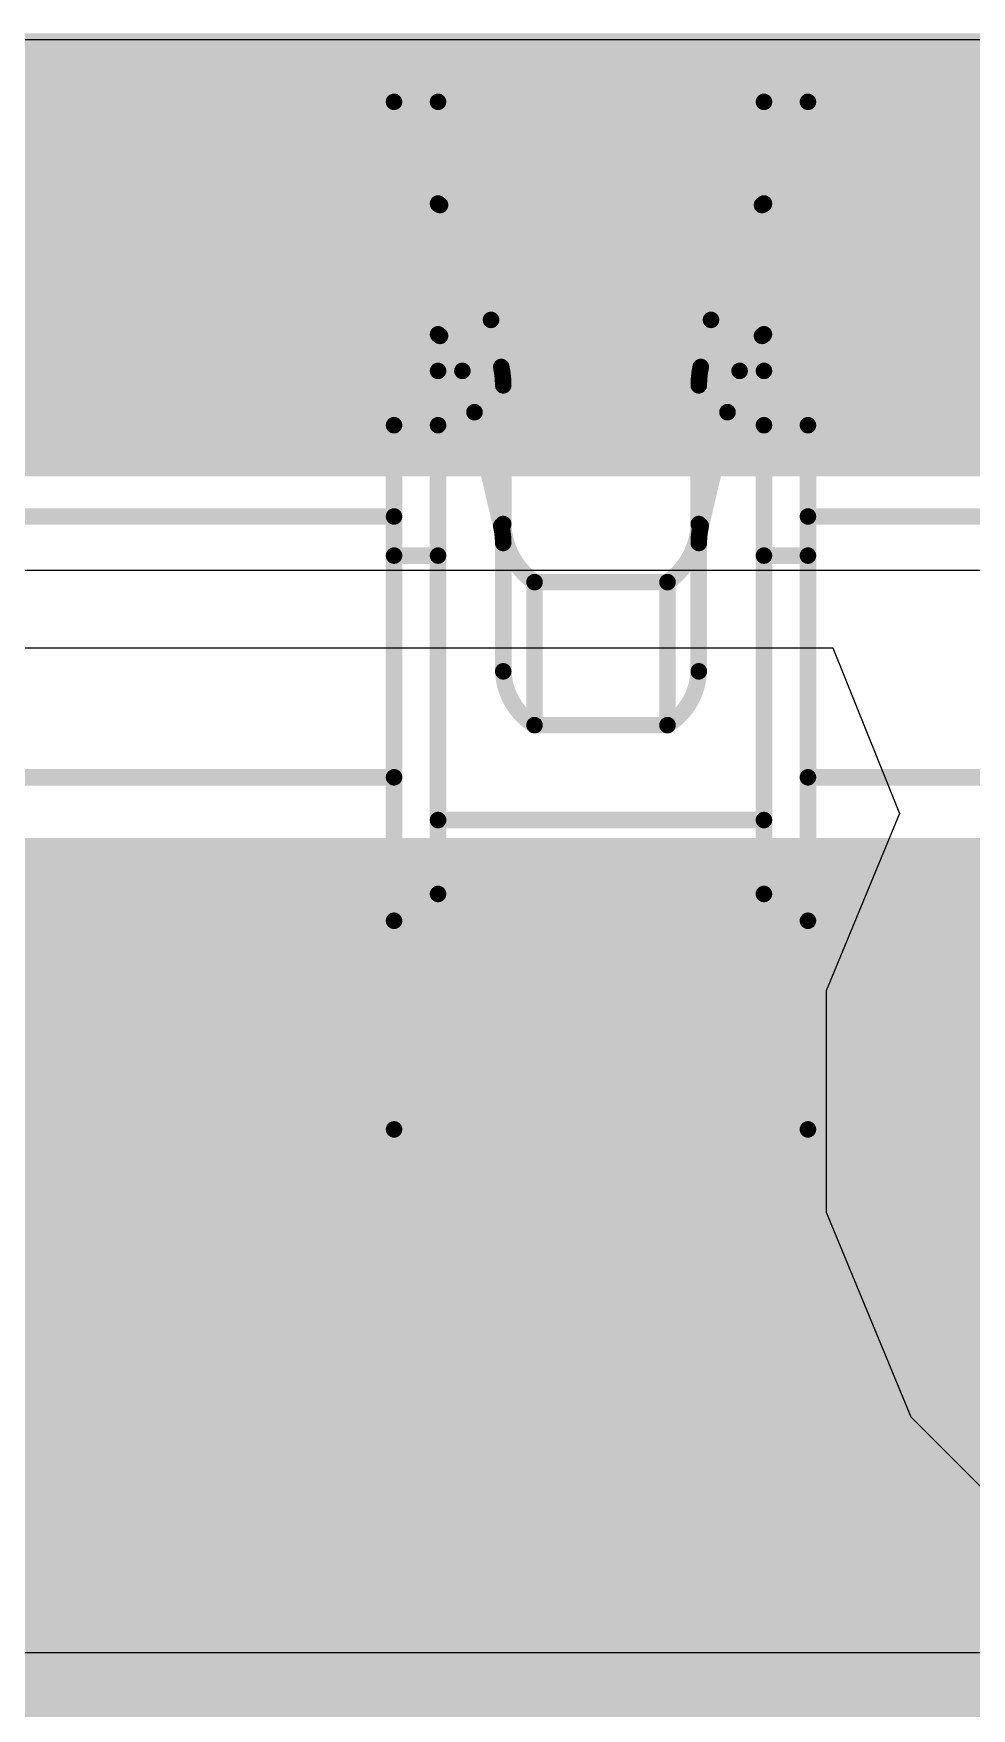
# Model space of a CAD drawing. Header units: inches. Extents: x -6 to 5433, y -4 to 5447.
# Drawn here: x 10.685 to 11.404, y 28.611 to 29.895 of the extents above; entities that cross this region are included whole.
import ezdxf

# ---------------------------------------------------------------- set-up
doc = ezdxf.new("R2010")
doc.units = ezdxf.units.IN
for name, color, linetype in [('Bottom Layer', 5, 'Continuous'), ('Mechanical 4', 56, 'Continuous'), ('Power', 76, 'Continuous'), ('Top Layer', 1, 'Continuous'), ('Top Paste', 8, 'Continuous'), ('Top Solder', 216, 'Continuous')]:
    doc.layers.add(name, color=color, linetype=linetype)

# ---------------------------------------------------------------- blocks, each defined once
blk = doc.blocks.new('QTH_030_01_L_D_A_K_TR_154')
at = {"layer": 'Top Layer'}
blk.add_hatch(color=1, dxfattribs=at).paths.add_polyline_path([(0.8249996199999998, 0.32000063), (5.52500038, 0.32000063), (5.52500038, -0.32000063), (0.8249996199999998, -0.32000063)])
at = {"layer": 'Top Paste'}
blk.add_hatch(color=8, dxfattribs=at).paths.add_polyline_path([(0.8249996199999998, 0.32000063), (5.52500038, 0.32000063), (5.52500038, -0.32000063), (0.8249996199999998, -0.32000063)])
at = {"layer": 'Top Solder'}
blk.add_hatch(color=216, dxfattribs=at).paths.add_polyline_path([(0.7233996199999999, 0.42160063), (5.62660038, 0.42160063), (5.62660038, -0.42160063), (0.7233996199999999, -0.42160063)])

msp = doc.modelspace()

# ---------------------------------------------------------------- linework, layer by layer
at = {"layer": 'Bottom Layer'}
for p, q in [((4.82502464, 29.48371802), (14.02551932, 29.48371802)), ((13.03822132, 28.6534098), (4.871544739999999, 28.6534098))]:
    msp.add_line(p, q, dxfattribs=at)
msp.add_lwpolyline([(4.55450194, 29.7556428, 0.2794, 0.2794, 0), (14.13815562, 29.7556428, 0.2794, 0.2794, 0)], format="xyseb", dxfattribs=at)
at = {"layer": 'Mechanical 4'}
for points in [[(10.9611541, 29.84294514, 0.0127, 0.0127, 0), (11.2786541, 29.84294514, 0.0127, 0.0127, 0)], [(10.9611541, 29.0549457, 0.0127, 0.0127, 0), (10.9611541, 29.84294514, 0.0127, 0.0127, 0)], [(10.99490562, 29.23548127999999, 0.0127, 0.0127, 0), (10.99490562, 29.84294514, 0.0127, 0.0127, 0)], [(11.24490512, 29.23548127999999, 0.0127, 0.0127, 0), (11.24490512, 29.84294514, 0.0127, 0.0127, 0)], [(11.2786541, 29.0549457, 0.0127, 0.0127, 0), (11.2786541, 29.84294514, 0.0127, 0.0127, 0)], [(10.9949996, 29.764609, 0.0127, 0.0127, -0.03260548547560741), (10.99490308, 29.76474616, 0.0127, 0.0127, 0)], [(10.99490562, 29.76494682, 0.0127, 0.0127, 0), (11.24490512, 29.76494682, 0.0127, 0.0127, 0)], [(10.99507072, 29.76453788, 0.0127, 0.0127, -0.02828759416106997), (10.99500214, 29.764609, 0.0127, 0.0127, 0)], [(10.9951647, 29.76445914, 0.0127, 0.0127, -0.02675080195250346), (10.99507072, 29.76453788, 0.0127, 0.0127, 0)], [(10.99528916, 29.76437278, 0.0127, 0.0127, -0.02199381120102983), (10.9951647, 29.76445914, 0.0127, 0.0127, 0)], [(10.9954568, 29.76427626, 0.0127, 0.0127, -0.0166869277282322), (10.99528916, 29.76437278, 0.0127, 0.0127, 0)], [(10.99566, 29.76416958, 0.0127, 0.0127, -0.009375561984768072), (10.99545426, 29.76427626, 0.0127, 0.0127, 0)], [(10.99589876, 29.76405528, 0.0127, 0.0127, -0.005205298944125631), (10.99566, 29.76416704, 0.0127, 0.0127, 0)], [(10.99589876, 29.76405528, 0.0127, 0.0127, 0), (10.9961553, 29.7639359, 0.0127, 0.0127, 0)], [(10.9961553, 29.7639359, 0.0127, 0.0127, 0), (10.99642454, 29.76381652, 0.0127, 0.0127, 0)], [(10.99642454, 29.66343572, 0.0127, 0.0127, 0), (10.99642454, 29.76381652, 0.0127, 0.0127, 0)], [(10.99642454, 29.76381652, 0.0127, 0.0127, -0.1798941776662689), (11.03553292, 29.67571154, 0.0127, 0.0127, 0)], [(11.20427782, 29.67571154, 0.0127, 0.0127, -0.1798941776662689), (11.2433862, 29.76381652, 0.0127, 0.0127, 0)], [(11.2433862, 29.76381652, 0.0127, 0.0127, 0), (11.24389674, 29.76405274, 0.0127, 0.0127, 0)], [(11.2433862, 29.66343572, 0.0127, 0.0127, 0), (11.2433862, 29.76381652, 0.0127, 0.0127, 0)], [(11.24389674, 29.76405274, 0.0127, 0.0127, 0), (11.24413296, 29.7641645, 0.0127, 0.0127, 0)], [(11.24434378, 29.76427118, 0.0127, 0.0127, -0.007070259504827608), (11.24413296, 29.7641645, 0.0127, 0.0127, 0)], [(11.24451904, 29.76437024, 0.0127, 0.0127, -0.01220881846411558), (11.24434124, 29.76427118, 0.0127, 0.0127, 0)], [(11.24466128, 29.76446168, 0.0127, 0.0127, -0.02261983001523703), (11.24452158, 29.76437024, 0.0127, 0.0127, 0)], [(11.2447578, 29.76454042, 0.0127, 0.0127, -0.03188108950323463), (11.24465874, 29.76446168, 0.0127, 0.0127, 0)], [(11.24482384, 29.76461408, 0.0127, 0.0127, -0.0374457797166742), (11.2447578, 29.76454042, 0.0127, 0.0127, 0)], [(11.24486956, 29.76468012, 0.0127, 0.0127, -0.03268866426264729), (11.24482384, 29.76461154, 0.0127, 0.0127, 0)], [(11.24490258, 29.76474616, 0.0127, 0.0127, -0.01323434491217575), (11.24486702, 29.76468012, 0.0127, 0.0127, 0)], [(11.03553292, 29.67571154, 0.0127, 0.0127, 0), (11.0433866, 29.6396156, 0.0127, 0.0127, 0)], [(11.03553292, 29.67571154, 0.0127, 0.0127, 0), (11.20427782, 29.67571154, 0.0127, 0.0127, 0)], [(11.19642414, 29.6396156, 0.0127, 0.0127, 0), (11.20427782, 29.67571154, 0.0127, 0.0127, 0)], [(10.99500214, 29.6644949, 0.0127, 0.0127, -0.0285969293266455), (10.99490308, 29.66467777999999, 0.0127, 0.0127, 0)], [(10.9951647, 29.66429678, 0.0127, 0.0127, -0.05432141867292557), (10.99500468, 29.66449744, 0.0127, 0.0127, 0)], [(10.99528916, 29.6641774, 0.0127, 0.0127, -0.0233861513596089), (10.9951647, 29.66429424, 0.0127, 0.0127, 0)], [(10.99545426, 29.66405294, 0.0127, 0.0127, -0.0185623060425085), (10.99528916, 29.66417994, 0.0127, 0.0127, 0)], [(10.99566, 29.66390816, 0.0127, 0.0127, -0.01073692511161076), (10.99545426, 29.6640504, 0.0127, 0.0127, 0)], [(10.99589876, 29.66375576, 0.0127, 0.0127, -0.006054831017034711), (10.99566254, 29.66390816, 0.0127, 0.0127, 0)], [(10.99589876, 29.6637583, 0.0127, 0.0127, 0), (10.9961553, 29.66359828, 0.0127, 0.0127, 0)], [(10.9961553, 29.66359828, 0.0127, 0.0127, 0), (10.99642454, 29.66343572, 0.0127, 0.0127, 0)], [(10.99642454, 29.66343826, 0.0127, 0.0127, -0.1625908253546253), (11.02286594, 29.6049446, 0.0127, 0.0127, 0)], [(11.2169448, 29.6049446, 0.0127, 0.0127, -0.1625908253546254), (11.2433862, 29.66343826, 0.0127, 0.0127, 0)], [(11.2433862, 29.66343572, 0.0127, 0.0127, 0), (11.24389674, 29.66375322, 0.0127, 0.0127, 0)], [(11.24413296, 29.66390308, 0.0127, 0.0127, -0.004820614348186513), (11.24389674, 29.66375322, 0.0127, 0.0127, 0)], [(11.24434124, 29.66404532, 0.0127, 0.0127, -0.008119958893110119), (11.24413042, 29.66390308, 0.0127, 0.0127, 0)], [(11.24451904, 29.66418248, 0.0127, 0.0127, -0.01372913842865654), (11.24434124, 29.66404786, 0.0127, 0.0127, 0)], [(11.24465874, 29.66429932, 0.0127, 0.0127, -0.02446216592864818), (11.24452158, 29.66417994, 0.0127, 0.0127, 0)], [(11.2447578, 29.664406, 0.0127, 0.0127, -0.03231853513280138), (11.24465874, 29.66429932, 0.0127, 0.0127, 0)], [(11.24482384, 29.66450252, 0.0127, 0.0127, -0.03504147993780166), (11.2447578, 29.664406, 0.0127, 0.0127, 0)], [(11.24486956, 29.66459142, 0.0127, 0.0127, -0.02840446092706351), (11.24482384, 29.66450252, 0.0127, 0.0127, 0)], [(11.24490512, 29.66467524, 0.0127, 0.0127, -0.0110217930229938), (11.24486956, 29.66458888, 0.0127, 0.0127, 0)], [(10.99490562, 29.63661078, 0.0127, 0.0127, 0), (11.013567, 29.63661078, 0.0127, 0.0127, 0)], [(11.0433866, 29.5176575, 0.0127, 0.0127, 0), (11.0433866, 29.6396156, 0.0127, 0.0127, 0)], [(11.0433866, 29.6396156, 0.0127, 0.0127, -0.05365795323520316), (11.04490552, 29.625544, 0.0127, 0.0127, 0)], [(11.19490522, 29.625544, 0.0127, 0.0127, -0.05365795323476549), (11.19642414, 29.6396156, 0.0127, 0.0127, 0)], [(11.19642414, 29.5176575, 0.0127, 0.0127, 0), (11.19642414, 29.6396156, 0.0127, 0.0127, 0)], [(11.22624374, 29.63661078, 0.0127, 0.0127, 0), (11.24490512, 29.63661078, 0.0127, 0.0127, 0)], [(11.04490552, 29.40619468, 0.0127, 0.0127, 0), (11.04490552, 29.625544, 0.0127, 0.0127, 0)], [(11.19490522, 29.40619468, 0.0127, 0.0127, 0), (11.19490522, 29.625544, 0.0127, 0.0127, 0)], [(11.0228634, 29.60494714, 0.0127, 0.0127, 0), (11.0433866, 29.5176575, 0.0127, 0.0127, 0)], [(11.19642414, 29.5176575, 0.0127, 0.0127, 0), (11.2169448, 29.60494714, 0.0127, 0.0127, 0)], [(10.9611541, 29.59494462, 0.0127, 0.0127, 0), (10.99490562, 29.59494462, 0.0127, 0.0127, 0)], [(11.24490512, 29.59494462, 0.0127, 0.0127, 0), (11.2786541, 29.59494462, 0.0127, 0.0127, 0)], [(10.6436541, 29.52494476, 0.0127, 0.0127, 0), (10.9611541, 29.52494476, 0.0127, 0.0127, 0)], [(11.2786541, 29.52494476, 0.0127, 0.0127, 0), (11.5961541, 29.52494476, 0.0127, 0.0127, 0)], [(11.0433866, 29.5176575, 0.0127, 0.0127, -0.05786387190107989), (11.04490552, 29.50463492, 0.0127, 0.0127, 0)], [(11.0689136, 29.47460704, 0.0127, 0.0127, -0.2374801051855862), (11.04490552, 29.51917896, 0.0127, 0.0127, 0)], [(11.19490522, 29.51917896, 0.0127, 0.0127, -0.2374801051851252), (11.17089714, 29.47460704, 0.0127, 0.0127, 0)], [(11.19490522, 29.50463492, 0.0127, 0.0127, -0.05786387190151768), (11.19642414, 29.5176575, 0.0127, 0.0127, 0)], [(10.9611541, 29.49494482, 0.0127, 0.0127, 0), (10.99490562, 29.49494482, 0.0127, 0.0127, 0)], [(11.24490512, 29.49494482, 0.0127, 0.0127, 0), (11.2786541, 29.49494482, 0.0127, 0.0127, 0)], [(11.06891614, 29.36494508, 0.0127, 0.0127, 0), (11.06891614, 29.47460704, 0.0127, 0.0127, 0)], [(11.06891614, 29.47460704, 0.0127, 0.0127, 0), (11.1708946, 29.47460704, 0.0127, 0.0127, 0)], [(11.1708946, 29.36494508, 0.0127, 0.0127, 0), (11.1708946, 29.47460704, 0.0127, 0.0127, 0)], [(11.0689136, 29.36494762, 0.0127, 0.0127, -0.2473774779353231), (11.04490552, 29.40619722, 0.0127, 0.0127, 0)], [(11.19490522, 29.40619722, 0.0127, 0.0127, -0.2473774779353234), (11.17089714, 29.36494762, 0.0127, 0.0127, 0)], [(11.06891614, 29.36494508, 0.0127, 0.0127, 0), (11.1708946, 29.36494508, 0.0127, 0.0127, 0)], [(10.6436541, 29.32494516, 0.0127, 0.0127, 0), (10.9611541, 29.32494516, 0.0127, 0.0127, 0)], [(11.2786541, 29.32494516, 0.0127, 0.0127, 0), (11.5961541, 29.32494516, 0.0127, 0.0127, 0)], [(10.99490562, 29.29215376, 0.0127, 0.0127, 0), (11.24490512, 29.29215376, 0.0127, 0.0127, 0)], [(10.99490562, 29.23548127999999, 0.0127, 0.0127, 0), (11.24490512, 29.23548127999999, 0.0127, 0.0127, 0)], [(10.9611541, 29.21494538, 0.0127, 0.0127, 0), (11.2786541, 29.21494538, 0.0127, 0.0127, 0)], [(10.9611541, 29.0549457, 0.0127, 0.0127, 0), (11.2786541, 29.0549457, 0.0127, 0.0127, 0)]]:
    msp.add_lwpolyline(points, format="xyseb", dxfattribs=at)
for points in [[(10.9579791, 29.84294514, 0.00635, 0.00635, 1), (10.9643291, 29.84294514, 0.00635, 0.00635, 1)], [(10.9579791, 29.84294514, 0.00635, 0.00635, 1), (10.9643291, 29.84294514, 0.00635, 0.00635, 1)], [(10.99173062, 29.84294514, 0.00635, 0.00635, 1), (10.99808062, 29.84294514, 0.00635, 0.00635, 1)], [(11.24173012, 29.84294514, 0.00635, 0.00635, 1), (11.24808012, 29.84294514, 0.00635, 0.00635, 1)], [(11.2754791, 29.84294514, 0.00635, 0.00635, 1), (11.2818291, 29.84294514, 0.00635, 0.00635, 1)], [(11.2754791, 29.84294514, 0.00635, 0.00635, 1), (11.2818291, 29.84294514, 0.00635, 0.00635, 1)], [(10.99172808, 29.76474616, 0.00635, 0.00635, 1), (10.99807808, 29.76474616, 0.00635, 0.00635, 1)], [(10.99173062, 29.76494682, 0.00635, 0.00635, 1), (10.99808062, 29.76494682, 0.00635, 0.00635, 1)], [(10.9918246, 29.764609, 0.00635, 0.00635, 1), (10.9981746, 29.764609, 0.00635, 0.00635, 1)], [(10.99182714, 29.764609, 0.00635, 0.00635, 1), (10.99817714, 29.764609, 0.00635, 0.00635, 1)], [(10.99189572, 29.76453788, 0.00635, 0.00635, 1), (10.99824572, 29.76453788, 0.00635, 0.00635, 1)], [(10.99189572, 29.76453788, 0.00635, 0.00635, 1), (10.99824572, 29.76453788, 0.00635, 0.00635, 1)], [(10.9919897, 29.76445914, 0.00635, 0.00635, 1), (10.9983397, 29.76445914, 0.00635, 0.00635, 1)], [(10.9919897, 29.76445914, 0.00635, 0.00635, 1), (10.9983397, 29.76445914, 0.00635, 0.00635, 1)], [(10.99211416, 29.76437278, 0.00635, 0.00635, 1), (10.99846416, 29.76437278, 0.00635, 0.00635, 1)], [(10.99211416, 29.76437278, 0.00635, 0.00635, 1), (10.99846416, 29.76437278, 0.00635, 0.00635, 1)], [(10.99227926, 29.76427626, 0.00635, 0.00635, 1), (10.99862926, 29.76427626, 0.00635, 0.00635, 1)], [(10.9922818, 29.76427626, 0.00635, 0.00635, 1), (10.9986318, 29.76427626, 0.00635, 0.00635, 1)], [(10.992485, 29.76416958, 0.00635, 0.00635, 1), (10.998835, 29.76416958, 0.00635, 0.00635, 1)], [(10.992485, 29.76416704, 0.00635, 0.00635, 1), (10.998835, 29.76416704, 0.00635, 0.00635, 1)], [(10.99272376, 29.76405528, 0.00635, 0.00635, 1), (10.99907376, 29.76405528, 0.00635, 0.00635, 1)], [(10.99272376, 29.76405528, 0.00635, 0.00635, 1), (10.99907376, 29.76405528, 0.00635, 0.00635, 1)], [(10.9929803, 29.7639359, 0.00635, 0.00635, 1), (10.9993303, 29.7639359, 0.00635, 0.00635, 1)], [(10.9929803, 29.7639359, 0.00635, 0.00635, 1), (10.9993303, 29.7639359, 0.00635, 0.00635, 1)], [(10.99324954, 29.76381652, 0.00635, 0.00635, 1), (10.99959954, 29.76381652, 0.00635, 0.00635, 1)], [(10.99324954, 29.76381652, 0.00635, 0.00635, 1), (10.99959954, 29.76381652, 0.00635, 0.00635, 1)], [(10.99324954, 29.76381652, 0.00635, 0.00635, 1), (10.99959954, 29.76381652, 0.00635, 0.00635, 1)], [(11.2402112, 29.76381652, 0.00635, 0.00635, 1), (11.2465612, 29.76381652, 0.00635, 0.00635, 1)], [(11.2402112, 29.76381652, 0.00635, 0.00635, 1), (11.2465612, 29.76381652, 0.00635, 0.00635, 1)], [(11.2402112, 29.76381652, 0.00635, 0.00635, 1), (11.2465612, 29.76381652, 0.00635, 0.00635, 1)], [(11.24072174, 29.76405274, 0.00635, 0.00635, 1), (11.24707174, 29.76405274, 0.00635, 0.00635, 1)], [(11.24072174, 29.76405274, 0.00635, 0.00635, 1), (11.24707174, 29.76405274, 0.00635, 0.00635, 1)], [(11.24095796, 29.7641645, 0.00635, 0.00635, 1), (11.24730796, 29.7641645, 0.00635, 0.00635, 1)], [(11.24095796, 29.7641645, 0.00635, 0.00635, 1), (11.24730796, 29.7641645, 0.00635, 0.00635, 1)], [(11.24116624, 29.76427118, 0.00635, 0.00635, 1), (11.24751624, 29.76427118, 0.00635, 0.00635, 1)], [(11.24116878, 29.76427118, 0.00635, 0.00635, 1), (11.24751878, 29.76427118, 0.00635, 0.00635, 1)], [(11.24134404, 29.76437024, 0.00635, 0.00635, 1), (11.24769404, 29.76437024, 0.00635, 0.00635, 1)], [(11.24134658, 29.76437024, 0.00635, 0.00635, 1), (11.24769658, 29.76437024, 0.00635, 0.00635, 1)], [(11.24148374, 29.76446168, 0.00635, 0.00635, 1), (11.24783374, 29.76446168, 0.00635, 0.00635, 1)], [(11.24148628, 29.76446168, 0.00635, 0.00635, 1), (11.24783628, 29.76446168, 0.00635, 0.00635, 1)], [(11.2415828, 29.76454042, 0.00635, 0.00635, 1), (11.2479328, 29.76454042, 0.00635, 0.00635, 1)], [(11.2415828, 29.76454042, 0.00635, 0.00635, 1), (11.2479328, 29.76454042, 0.00635, 0.00635, 1)], [(11.24164884, 29.76461408, 0.00635, 0.00635, 1), (11.24799884, 29.76461408, 0.00635, 0.00635, 1)], [(11.24164884, 29.76461154, 0.00635, 0.00635, 1), (11.24799884, 29.76461154, 0.00635, 0.00635, 1)], [(11.24169202, 29.76468012, 0.00635, 0.00635, 1), (11.24804202, 29.76468012, 0.00635, 0.00635, 1)], [(11.24169456, 29.76468012, 0.00635, 0.00635, 1), (11.24804456, 29.76468012, 0.00635, 0.00635, 1)], [(11.24172758, 29.76474616, 0.00635, 0.00635, 1), (11.24807758, 29.76474616, 0.00635, 0.00635, 1)], [(11.24173012, 29.76494682, 0.00635, 0.00635, 1), (11.24808012, 29.76494682, 0.00635, 0.00635, 1)], [(11.03235792, 29.67571154, 0.00635, 0.00635, 1), (11.03870792, 29.67571154, 0.00635, 0.00635, 1)], [(11.03235792, 29.67571154, 0.00635, 0.00635, 1), (11.03870792, 29.67571154, 0.00635, 0.00635, 1)], [(11.03235792, 29.67571154, 0.00635, 0.00635, 1), (11.03870792, 29.67571154, 0.00635, 0.00635, 1)], [(11.20110282, 29.67571154, 0.00635, 0.00635, 1), (11.20745282, 29.67571154, 0.00635, 0.00635, 1)], [(11.20110282, 29.67571154, 0.00635, 0.00635, 1), (11.20745282, 29.67571154, 0.00635, 0.00635, 1)], [(11.20110282, 29.67571154, 0.00635, 0.00635, 1), (11.20745282, 29.67571154, 0.00635, 0.00635, 1)], [(10.99172808, 29.66467777999999, 0.00635, 0.00635, 1), (10.99807808, 29.66467777999999, 0.00635, 0.00635, 1)], [(10.99182714, 29.6644949, 0.00635, 0.00635, 1), (10.99817714, 29.6644949, 0.00635, 0.00635, 1)], [(10.99182968, 29.66449744, 0.00635, 0.00635, 1), (10.99817968, 29.66449744, 0.00635, 0.00635, 1)], [(10.9919897, 29.66429678, 0.00635, 0.00635, 1), (10.9983397, 29.66429678, 0.00635, 0.00635, 1)], [(10.9919897, 29.66429424, 0.00635, 0.00635, 1), (10.9983397, 29.66429424, 0.00635, 0.00635, 1)], [(10.99211416, 29.66417994, 0.00635, 0.00635, 1), (10.99846416, 29.66417994, 0.00635, 0.00635, 1)], [(10.99211416, 29.6641774, 0.00635, 0.00635, 1), (10.99846416, 29.6641774, 0.00635, 0.00635, 1)], [(10.99227926, 29.66405294, 0.00635, 0.00635, 1), (10.99862926, 29.66405294, 0.00635, 0.00635, 1)], [(10.99227926, 29.6640504, 0.00635, 0.00635, 1), (10.99862926, 29.6640504, 0.00635, 0.00635, 1)], [(10.992485, 29.66390816, 0.00635, 0.00635, 1), (10.998835, 29.66390816, 0.00635, 0.00635, 1)], [(10.99248754, 29.66390816, 0.00635, 0.00635, 1), (10.99883754, 29.66390816, 0.00635, 0.00635, 1)], [(10.99272376, 29.6637583, 0.00635, 0.00635, 1), (10.99907376, 29.6637583, 0.00635, 0.00635, 1)], [(10.99272376, 29.66375576, 0.00635, 0.00635, 1), (10.99907376, 29.66375576, 0.00635, 0.00635, 1)], [(10.9929803, 29.66359828, 0.00635, 0.00635, 1), (10.9993303, 29.66359828, 0.00635, 0.00635, 1)], [(10.9929803, 29.66359828, 0.00635, 0.00635, 1), (10.9993303, 29.66359828, 0.00635, 0.00635, 1)], [(10.99324954, 29.66343826, 0.00635, 0.00635, 1), (10.99959954, 29.66343826, 0.00635, 0.00635, 1)], [(10.99324954, 29.66343572, 0.00635, 0.00635, 1), (10.99959954, 29.66343572, 0.00635, 0.00635, 1)], [(10.99324954, 29.66343572, 0.00635, 0.00635, 1), (10.99959954, 29.66343572, 0.00635, 0.00635, 1)], [(11.2402112, 29.66343826, 0.00635, 0.00635, 1), (11.2465612, 29.66343826, 0.00635, 0.00635, 1)], [(11.2402112, 29.66343572, 0.00635, 0.00635, 1), (11.2465612, 29.66343572, 0.00635, 0.00635, 1)], [(11.2402112, 29.66343572, 0.00635, 0.00635, 1), (11.2465612, 29.66343572, 0.00635, 0.00635, 1)], [(11.24072174, 29.66375322, 0.00635, 0.00635, 1), (11.24707174, 29.66375322, 0.00635, 0.00635, 1)], [(11.24072174, 29.66375322, 0.00635, 0.00635, 1), (11.24707174, 29.66375322, 0.00635, 0.00635, 1)], [(11.24095542, 29.66390308, 0.00635, 0.00635, 1), (11.24730542, 29.66390308, 0.00635, 0.00635, 1)], [(11.24095796, 29.66390308, 0.00635, 0.00635, 1), (11.24730796, 29.66390308, 0.00635, 0.00635, 1)], [(11.24116624, 29.66404786, 0.00635, 0.00635, 1), (11.24751624, 29.66404786, 0.00635, 0.00635, 1)], [(11.24116624, 29.66404532, 0.00635, 0.00635, 1), (11.24751624, 29.66404532, 0.00635, 0.00635, 1)], [(11.24134404, 29.66418248, 0.00635, 0.00635, 1), (11.24769404, 29.66418248, 0.00635, 0.00635, 1)], [(11.24134658, 29.66417994, 0.00635, 0.00635, 1), (11.24769658, 29.66417994, 0.00635, 0.00635, 1)], [(11.24148374, 29.66429932, 0.00635, 0.00635, 1), (11.24783374, 29.66429932, 0.00635, 0.00635, 1)], [(11.24148374, 29.66429932, 0.00635, 0.00635, 1), (11.24783374, 29.66429932, 0.00635, 0.00635, 1)], [(11.2415828, 29.664406, 0.00635, 0.00635, 1), (11.2479328, 29.664406, 0.00635, 0.00635, 1)], [(11.2415828, 29.664406, 0.00635, 0.00635, 1), (11.2479328, 29.664406, 0.00635, 0.00635, 1)], [(11.24164884, 29.66450252, 0.00635, 0.00635, 1), (11.24799884, 29.66450252, 0.00635, 0.00635, 1)], [(11.24164884, 29.66450252, 0.00635, 0.00635, 1), (11.24799884, 29.66450252, 0.00635, 0.00635, 1)], [(11.24169456, 29.66459142, 0.00635, 0.00635, 1), (11.24804456, 29.66459142, 0.00635, 0.00635, 1)], [(11.24169456, 29.66458888, 0.00635, 0.00635, 1), (11.24804456, 29.66458888, 0.00635, 0.00635, 1)], [(11.24173012, 29.66467524, 0.00635, 0.00635, 1), (11.24808012, 29.66467524, 0.00635, 0.00635, 1)], [(10.99173062, 29.63661078, 0.00635, 0.00635, 1), (10.99808062, 29.63661078, 0.00635, 0.00635, 1)], [(11.010392, 29.63661078, 0.00635, 0.00635, 1), (11.016742, 29.63661078, 0.00635, 0.00635, 1)], [(11.0402116, 29.6396156, 0.00635, 0.00635, 1), (11.0465616, 29.6396156, 0.00635, 0.00635, 1)], [(11.0402116, 29.6396156, 0.00635, 0.00635, 1), (11.0465616, 29.6396156, 0.00635, 0.00635, 1)], [(11.0402116, 29.6396156, 0.00635, 0.00635, 1), (11.0465616, 29.6396156, 0.00635, 0.00635, 1)], [(11.19324914, 29.6396156, 0.00635, 0.00635, 1), (11.19959914, 29.6396156, 0.00635, 0.00635, 1)], [(11.19324914, 29.6396156, 0.00635, 0.00635, 1), (11.19959914, 29.6396156, 0.00635, 0.00635, 1)], [(11.19324914, 29.6396156, 0.00635, 0.00635, 1), (11.19959914, 29.6396156, 0.00635, 0.00635, 1)], [(11.22306874, 29.63661078, 0.00635, 0.00635, 1), (11.22941874, 29.63661078, 0.00635, 0.00635, 1)], [(11.24173012, 29.63661078, 0.00635, 0.00635, 1), (11.24808012, 29.63661078, 0.00635, 0.00635, 1)], [(11.04173052, 29.625544, 0.00635, 0.00635, 1), (11.04808052, 29.625544, 0.00635, 0.00635, 1)], [(11.04173052, 29.625544, 0.00635, 0.00635, 1), (11.04808052, 29.625544, 0.00635, 0.00635, 1)], [(11.19173022, 29.625544, 0.00635, 0.00635, 1), (11.19808022, 29.625544, 0.00635, 0.00635, 1)], [(11.19173022, 29.625544, 0.00635, 0.00635, 1), (11.19808022, 29.625544, 0.00635, 0.00635, 1)], [(11.0196884, 29.60494714, 0.00635, 0.00635, 1), (11.0260384, 29.60494714, 0.00635, 0.00635, 1)], [(11.01969094, 29.6049446, 0.00635, 0.00635, 1), (11.02604094, 29.6049446, 0.00635, 0.00635, 1)], [(11.2137698, 29.60494714, 0.00635, 0.00635, 1), (11.2201198, 29.60494714, 0.00635, 0.00635, 1)], [(11.2137698, 29.6049446, 0.00635, 0.00635, 1), (11.2201198, 29.6049446, 0.00635, 0.00635, 1)], [(10.9579791, 29.59494462, 0.00635, 0.00635, 1), (10.9643291, 29.59494462, 0.00635, 0.00635, 1)], [(10.99173062, 29.59494462, 0.00635, 0.00635, 1), (10.99808062, 29.59494462, 0.00635, 0.00635, 1)], [(11.24173012, 29.59494462, 0.00635, 0.00635, 1), (11.24808012, 29.59494462, 0.00635, 0.00635, 1)], [(11.2754791, 29.59494462, 0.00635, 0.00635, 1), (11.2818291, 29.59494462, 0.00635, 0.00635, 1)], [(10.9579791, 29.52494476, 0.00635, 0.00635, 1), (10.9643291, 29.52494476, 0.00635, 0.00635, 1)], [(11.2754791, 29.52494476, 0.00635, 0.00635, 1), (11.2818291, 29.52494476, 0.00635, 0.00635, 1)], [(11.0402116, 29.5176575, 0.00635, 0.00635, 1), (11.0465616, 29.5176575, 0.00635, 0.00635, 1)], [(11.0402116, 29.5176575, 0.00635, 0.00635, 1), (11.0465616, 29.5176575, 0.00635, 0.00635, 1)], [(11.0402116, 29.5176575, 0.00635, 0.00635, 1), (11.0465616, 29.5176575, 0.00635, 0.00635, 1)], [(11.04173052, 29.51917896, 0.00635, 0.00635, 1), (11.04808052, 29.51917896, 0.00635, 0.00635, 1)], [(11.19173022, 29.51917896, 0.00635, 0.00635, 1), (11.19808022, 29.51917896, 0.00635, 0.00635, 1)], [(11.19324914, 29.5176575, 0.00635, 0.00635, 1), (11.19959914, 29.5176575, 0.00635, 0.00635, 1)], [(11.19324914, 29.5176575, 0.00635, 0.00635, 1), (11.19959914, 29.5176575, 0.00635, 0.00635, 1)], [(11.19324914, 29.5176575, 0.00635, 0.00635, 1), (11.19959914, 29.5176575, 0.00635, 0.00635, 1)], [(11.04173052, 29.50463492, 0.00635, 0.00635, 1), (11.04808052, 29.50463492, 0.00635, 0.00635, 1)], [(11.19173022, 29.50463492, 0.00635, 0.00635, 1), (11.19808022, 29.50463492, 0.00635, 0.00635, 1)], [(10.9579791, 29.49494482, 0.00635, 0.00635, 1), (10.9643291, 29.49494482, 0.00635, 0.00635, 1)], [(10.99173062, 29.49494482, 0.00635, 0.00635, 1), (10.99808062, 29.49494482, 0.00635, 0.00635, 1)], [(11.24173012, 29.49494482, 0.00635, 0.00635, 1), (11.24808012, 29.49494482, 0.00635, 0.00635, 1)], [(11.2754791, 29.49494482, 0.00635, 0.00635, 1), (11.2818291, 29.49494482, 0.00635, 0.00635, 1)], [(11.0657386, 29.47460704, 0.00635, 0.00635, 1), (11.0720886, 29.47460704, 0.00635, 0.00635, 1)], [(11.06574114, 29.47460704, 0.00635, 0.00635, 1), (11.07209114, 29.47460704, 0.00635, 0.00635, 1)], [(11.06574114, 29.47460704, 0.00635, 0.00635, 1), (11.07209114, 29.47460704, 0.00635, 0.00635, 1)], [(11.1677196, 29.47460704, 0.00635, 0.00635, 1), (11.1740696, 29.47460704, 0.00635, 0.00635, 1)], [(11.1677196, 29.47460704, 0.00635, 0.00635, 1), (11.1740696, 29.47460704, 0.00635, 0.00635, 1)], [(11.16772214, 29.47460704, 0.00635, 0.00635, 1), (11.17407214, 29.47460704, 0.00635, 0.00635, 1)], [(11.04173052, 29.40619722, 0.00635, 0.00635, 1), (11.04808052, 29.40619722, 0.00635, 0.00635, 1)], [(11.04173052, 29.40619468, 0.00635, 0.00635, 1), (11.04808052, 29.40619468, 0.00635, 0.00635, 1)], [(11.19173022, 29.40619722, 0.00635, 0.00635, 1), (11.19808022, 29.40619722, 0.00635, 0.00635, 1)], [(11.19173022, 29.40619468, 0.00635, 0.00635, 1), (11.19808022, 29.40619468, 0.00635, 0.00635, 1)], [(11.0657386, 29.36494762, 0.00635, 0.00635, 1), (11.0720886, 29.36494762, 0.00635, 0.00635, 1)], [(11.06574114, 29.36494508, 0.00635, 0.00635, 1), (11.07209114, 29.36494508, 0.00635, 0.00635, 1)], [(11.06574114, 29.36494508, 0.00635, 0.00635, 1), (11.07209114, 29.36494508, 0.00635, 0.00635, 1)], [(11.1677196, 29.36494508, 0.00635, 0.00635, 1), (11.1740696, 29.36494508, 0.00635, 0.00635, 1)], [(11.1677196, 29.36494508, 0.00635, 0.00635, 1), (11.1740696, 29.36494508, 0.00635, 0.00635, 1)], [(11.16772214, 29.36494762, 0.00635, 0.00635, 1), (11.17407214, 29.36494762, 0.00635, 0.00635, 1)], [(10.9579791, 29.32494516, 0.00635, 0.00635, 1), (10.9643291, 29.32494516, 0.00635, 0.00635, 1)], [(11.2754791, 29.32494516, 0.00635, 0.00635, 1), (11.2818291, 29.32494516, 0.00635, 0.00635, 1)], [(10.99173062, 29.29215376, 0.00635, 0.00635, 1), (10.99808062, 29.29215376, 0.00635, 0.00635, 1)], [(11.24173012, 29.29215376, 0.00635, 0.00635, 1), (11.24808012, 29.29215376, 0.00635, 0.00635, 1)], [(10.99173062, 29.23548127999999, 0.00635, 0.00635, 1), (10.99808062, 29.23548127999999, 0.00635, 0.00635, 1)], [(10.99173062, 29.23548127999999, 0.00635, 0.00635, 1), (10.99808062, 29.23548127999999, 0.00635, 0.00635, 1)], [(11.24173012, 29.23548127999999, 0.00635, 0.00635, 1), (11.24808012, 29.23548127999999, 0.00635, 0.00635, 1)], [(11.24173012, 29.23548127999999, 0.00635, 0.00635, 1), (11.24808012, 29.23548127999999, 0.00635, 0.00635, 1)], [(10.9579791, 29.21494538, 0.00635, 0.00635, 1), (10.9643291, 29.21494538, 0.00635, 0.00635, 1)], [(11.2754791, 29.21494538, 0.00635, 0.00635, 1), (11.2818291, 29.21494538, 0.00635, 0.00635, 1)], [(10.9579791, 29.0549457, 0.00635, 0.00635, 1), (10.9643291, 29.0549457, 0.00635, 0.00635, 1)], [(10.9579791, 29.0549457, 0.00635, 0.00635, 1), (10.9643291, 29.0549457, 0.00635, 0.00635, 1)], [(11.2754791, 29.0549457, 0.00635, 0.00635, 1), (11.2818291, 29.0549457, 0.00635, 0.00635, 1)], [(11.2754791, 29.0549457, 0.00635, 0.00635, 1), (11.2818291, 29.0549457, 0.00635, 0.00635, 1)]]:
    msp.add_lwpolyline(points, format="xyseb", close=True, dxfattribs=at)
at = {"layer": 'Power'}
for p, q in [((14.02271516, 29.89042536), (6.86043078, 29.89042536)), ((6.956973639999999, 29.42426932), (11.29766092, 29.42426932)), ((11.29766092, 29.42426932), (11.34887748, 29.29726932)), ((11.34887748, 29.29726932), (11.29255298, 29.16129549999999)), ((11.29255298, 29.16129549999999), (11.29255298, 28.99142538)), ((11.29255298, 28.99142538), (11.35756174, 28.8344864)), ((11.35756174, 28.8344864), (11.47767834, 28.7143698))]:
    msp.add_line(p, q, dxfattribs=at)
msp.add_lwpolyline([(6.86043078, 29.65734734, 0.2032, 0.2032, 0), (14.11925802, 29.65734734, 0.2032, 0.2032, 0)], format="xyseb", dxfattribs=at)
at = {"layer": 'Top Layer'}
msp.add_line((4.82502464, 29.48371802), (14.07002266, 29.48371802), dxfattribs=at)
msp.add_lwpolyline([(4.55450194, 29.7556428, 0.2794, 0.2794, 0), (14.07002266, 29.7556428, 0.2794, 0.2794, 0)], format="xyseb", dxfattribs=at)

# ---------------------------------------------------------------- block references
at = {"rotation": 180}
msp.add_blockref('QTH_030_01_L_D_A_K_TR_154', (15.3105993, 28.85674696), dxfattribs=at)

doc.saveas('drawing.dxf')
